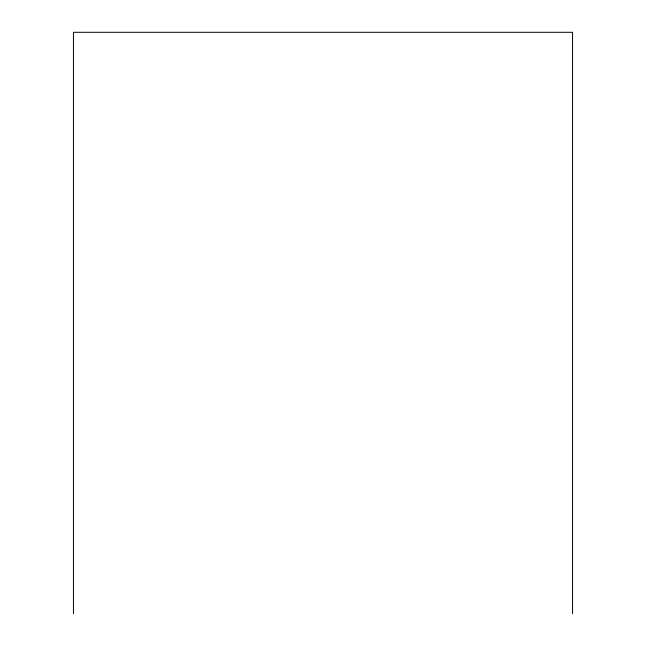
<?xml version="1.0" encoding="UTF-8"?>
<svg xmlns="http://www.w3.org/2000/svg" width="646" height="646" viewBox="0 0 646 646"><rect width="100%" height="100%" fill="white"/><g stroke="black" fill="none" stroke-linecap="round" stroke-linejoin="round"><path stroke-width="0.97" d="M572.55 613.7L572.55 32.3L73.45 32.3L73.45 613.7"/></g></svg>
